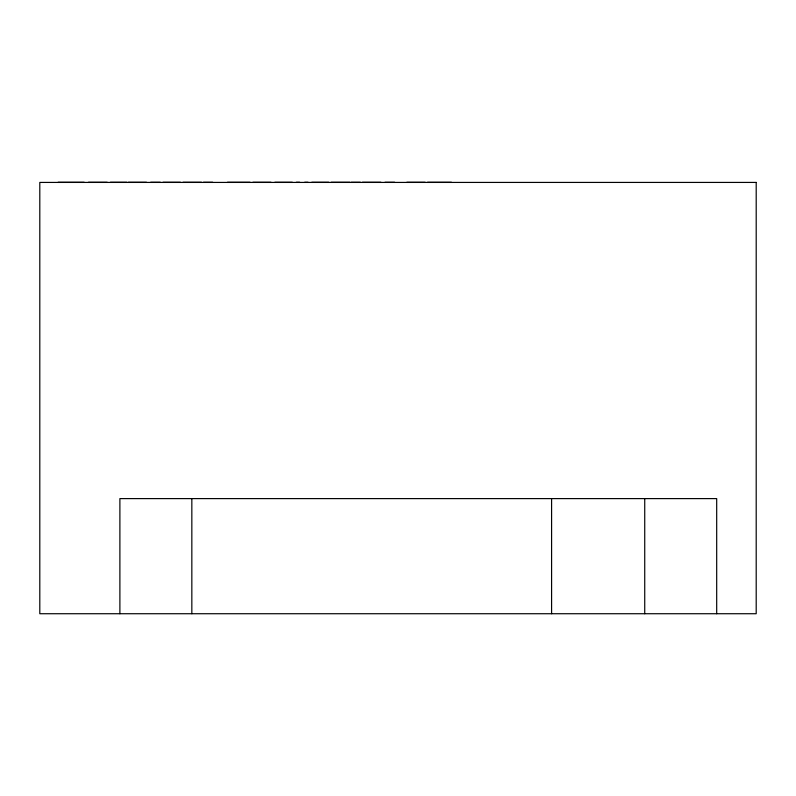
<?xml version="1.0" encoding="UTF-8"?>
<svg xmlns="http://www.w3.org/2000/svg" width="796" height="796" viewBox="0 0 796 796"><rect width="100%" height="100%" fill="white"/><g stroke="black" fill="none" stroke-linecap="round" stroke-linejoin="round"><path stroke-width="1.19" d="M58.078 182.274L84.187 182.274M88.426 182.274L107.211 182.274M110.405 182.274L126.862 182.274M128.345 182.274L146.484 182.274M150.673 182.274L160.334 182.274M162.971 182.274L180.453 182.274M182.99 182.274L201.497 182.274M203.448 182.274L212.681 182.274M227.457 182.274L250.083 182.274M252.879 182.274L271.008 182.274M274.849 182.274L292.331 182.274M296.321 182.274L299.664 182.274M304.669 182.274L308.062 182.274M311.753 182.274L328.748 182.274M331.166 182.274L349.941 182.274M351.185 182.274L360.419 182.274M362.409 182.274L380.916 182.274M384.975 182.274L394.637 182.274M406.816 182.274L425.173 182.274M427.522 182.274L451.441 182.274M716.689 613.726L716.689 498.604L119.888 498.604L119.888 613.726M644.73 498.604L644.73 613.726M551.588 498.604L551.588 613.726M191.836 498.604L191.836 613.726M756.2 182.423L39.8 182.423L39.8 613.726L756.2 613.726L756.2 182.423"/></g></svg>
